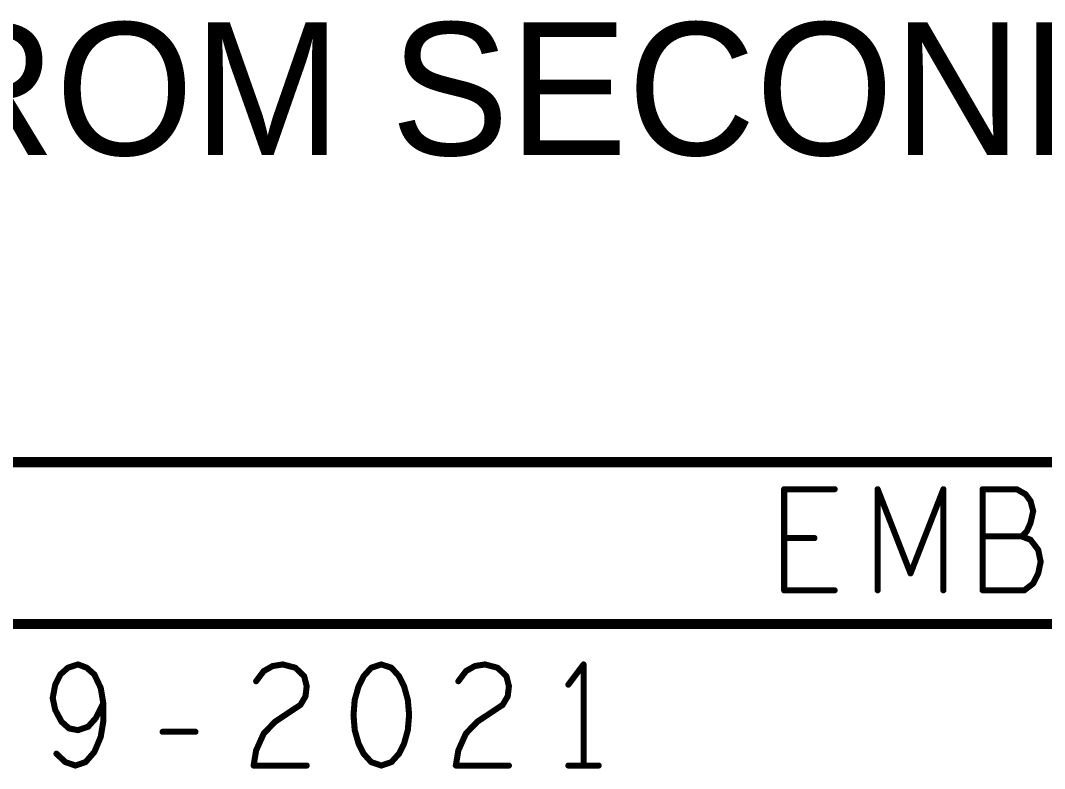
# Model space of a CAD drawing. Extents: x -1.14 to 4.53, y -2.04 to 6.
# Drawn here: x 1.184 to 2.197, y -1.386 to -0.646 of the extents above; entities that cross this region are included whole.
import ezdxf

# ---------------------------------------------------------------- set-up
doc = ezdxf.new("R2010")
doc.units = 0
doc.layers.get('0').update_dxf_attribs({"linetype": 'CONTINUOUS'})
doc.layers.add('ASPR', color=6, linetype='CONTINUOUS')
doc.layers.add('ASSE', color=1, linetype='CONTINUOUS')
doc.styles.add('STYLE_0', font='TXT', dxfattribs={"height": 0.13125})

# ---------------------------------------------------------------- blocks, each defined once
blk = doc.blocks.new('ROUND_1')
at = {"const_width": 0.003}
blk.add_lwpolyline([(-0.0015, 0, 1), (0.0015, 0, 1)], format="xyb", close=True, dxfattribs=at)

msp = doc.modelspace()

# ---------------------------------------------------------------- linework, layer by layer
at = {"layer": 'ASPR'}
for points, const_width in [([(0.2481, -1.0833), (4.4031, -1.0833)], 0.01), ([(1.939, -1.21), (1.939, -1.11)], 0.006), ([(1.939, -1.11), (1.989, -1.11)], 0.006), ([(2.0315, -1.21), (2.0315, -1.11)], 0.006), ([(2.0315, -1.11), (2.064, -1.1933)], 0.006), ([(2.064, -1.1933), (2.0965, -1.11)], 0.006), ([(2.0965, -1.11), (2.0965, -1.21)], 0.006), ([(2.169, -1.11), (2.1353, -1.11)], 0.006), ([(2.1353, -1.11), (2.1353, -1.21)], 0.006), ([(2.1778, -1.115), (2.169, -1.11)], 0.006), ([(2.1827, -1.1217), (2.1778, -1.115)], 0.006), ([(2.1853, -1.1317), (2.1827, -1.1217)], 0.006), ([(2.1827, -1.1433), (2.1853, -1.1317)], 0.006), ([(2.179, -1.1517), (2.1827, -1.1433)], 0.006), ([(2.174, -1.1567), (2.1353, -1.1567)], 0.006), ([(2.174, -1.1567), (2.179, -1.1517)], 0.006), ([(2.1827, -1.16), (2.174, -1.1567)], 0.006), ([(1.969, -1.1583), (1.939, -1.1583)], 0.006), ([(2.1903, -1.17), (2.1827, -1.16)], 0.006), ([(2.1927, -1.1817), (2.1903, -1.17)], 0.006), ([(2.1903, -1.1933), (2.1927, -1.1817)], 0.006), ([(2.1853, -1.2033), (2.1903, -1.1933)], 0.006), ([(2.1765, -1.21), (2.1853, -1.2033)], 0.006), ([(1.989, -1.21), (1.939, -1.21)], 0.006), ([(2.1353, -1.21), (2.1765, -1.21)], 0.006), ([(0.2481, -1.2433), (4.4031, -1.2433)], 0.01), ([(1.2306, -1.2866), (1.2231, -1.2933)], 0.006), ([(1.2406, -1.2833), (1.2306, -1.2866)], 0.006), ([(1.2493, -1.2866), (1.2406, -1.2833)], 0.006), ([(1.2568, -1.2933), (1.2493, -1.2866)], 0.006), ([(1.4243, -1.2899), (1.4331, -1.2849)], 0.006), ([(1.4331, -1.2849), (1.4431, -1.2833)], 0.006), ([(1.4431, -1.2833), (1.4556, -1.2866)], 0.006), ([(1.4556, -1.2866), (1.4643, -1.2949)], 0.006), ([(1.5306, -1.2866), (1.5231, -1.2949)], 0.006), ([(1.5406, -1.2833), (1.5306, -1.2866)], 0.006), ([(1.5506, -1.2866), (1.5406, -1.2833)], 0.006), ([(1.5581, -1.2949), (1.5506, -1.2866)], 0.006), ([(1.6243, -1.2899), (1.6331, -1.2849)], 0.006), ([(1.6331, -1.2849), (1.6431, -1.2833)], 0.006), ([(1.6431, -1.2833), (1.6556, -1.2866)], 0.006), ([(1.6556, -1.2866), (1.6643, -1.2949)], 0.006), ([(1.7406, -1.2833), (1.7256, -1.3033)], 0.006), ([(1.7406, -1.3833), (1.7406, -1.2833)], 0.006), ([(1.2231, -1.2933), (1.2181, -1.3033)], 0.006), ([(1.2631, -1.3066), (1.2568, -1.2933)], 0.006), ([(1.4168, -1.2999), (1.4243, -1.2899)], 0.006), ([(1.4643, -1.2949), (1.4668, -1.3049)], 0.006), ([(1.5231, -1.2949), (1.5181, -1.3049)], 0.006), ([(1.5631, -1.3049), (1.5581, -1.2949)], 0.006), ([(1.6168, -1.2999), (1.6243, -1.2899)], 0.006), ([(1.6643, -1.2949), (1.6668, -1.3049)], 0.006), ([(1.2181, -1.3033), (1.2156, -1.3166)], 0.006), ([(1.2656, -1.3216), (1.2631, -1.3066)], 0.006), ([(1.4668, -1.3049), (1.4656, -1.3149)], 0.006), ([(1.5181, -1.3049), (1.5143, -1.3183)], 0.006), ([(1.5668, -1.3183), (1.5631, -1.3049)], 0.006), ([(1.6668, -1.3049), (1.6656, -1.3149)], 0.006), ([(1.2156, -1.3166), (1.2181, -1.3283)], 0.006), ([(1.4656, -1.3149), (1.4606, -1.3233)], 0.006), ([(1.5143, -1.3183), (1.5131, -1.3333)], 0.006), ([(1.5681, -1.3333), (1.5668, -1.3183)], 0.006), ([(1.6656, -1.3149), (1.6606, -1.3233)], 0.006), ([(1.2181, -1.3283), (1.2243, -1.3399)], 0.006), ([(1.2581, -1.3366), (1.2656, -1.3216)], 0.006), ([(1.2656, -1.3399), (1.2656, -1.3216)], 0.006), ([(1.4606, -1.3233), (1.4356, -1.3399)], 0.006), ([(1.6606, -1.3233), (1.6356, -1.3399)], 0.006), ([(1.2506, -1.3449), (1.2581, -1.3366)], 0.006), ([(1.5131, -1.3333), (1.5143, -1.3483)], 0.006), ([(1.5668, -1.3483), (1.5681, -1.3333)], 0.006), ([(1.2243, -1.3399), (1.2318, -1.3466)], 0.006), ([(1.2318, -1.3466), (1.2406, -1.3483)], 0.006), ([(1.2406, -1.3483), (1.2506, -1.3449)], 0.006), ([(1.2631, -1.3549), (1.2656, -1.3399)], 0.006), ([(1.3243, -1.3499), (1.3568, -1.3499)], 0.006), ([(1.4356, -1.3399), (1.4243, -1.3516)], 0.006), ([(1.5143, -1.3483), (1.5181, -1.3616)], 0.006), ([(1.5631, -1.3616), (1.5668, -1.3483)], 0.006), ([(1.6356, -1.3399), (1.6243, -1.3516)], 0.006), ([(1.2568, -1.3699), (1.2631, -1.3549)], 0.006), ([(1.4243, -1.3516), (1.4168, -1.3683)], 0.006), ([(1.6243, -1.3516), (1.6168, -1.3683)], 0.006), ([(1.2481, -1.3799), (1.2568, -1.3699)], 0.006), ([(1.4168, -1.3683), (1.4143, -1.3833)], 0.006), ([(1.5181, -1.3616), (1.5231, -1.3716)], 0.006), ([(1.5581, -1.3716), (1.5631, -1.3616)], 0.006), ([(1.6168, -1.3683), (1.6143, -1.3833)], 0.006), ([(1.2193, -1.3716), (1.2281, -1.3799)], 0.006), ([(1.2281, -1.3799), (1.2381, -1.3833)], 0.006), ([(1.2381, -1.3833), (1.2481, -1.3799)], 0.006), ([(1.5231, -1.3716), (1.5306, -1.3799)], 0.006), ([(1.5306, -1.3799), (1.5406, -1.3833)], 0.006), ([(1.5406, -1.3833), (1.5506, -1.3799)], 0.006), ([(1.5506, -1.3799), (1.5581, -1.3716)], 0.006), ([(1.4143, -1.3833), (1.4668, -1.3833)], 0.006), ([(1.6143, -1.3833), (1.6668, -1.3833)], 0.006), ([(1.7256, -1.3833), (1.7556, -1.3833)], 0.006)]:
    msp.add_lwpolyline(points, dxfattribs=dict(at, const_width=const_width))
at = {"layer": 'ASSE'}
for points, const_width in [([(0.2481, -1.0833), (4.4031, -1.0833)], 0.01), ([(1.939, -1.21), (1.939, -1.11)], 0.006), ([(1.939, -1.11), (1.989, -1.11)], 0.006), ([(2.0315, -1.21), (2.0315, -1.11)], 0.006), ([(2.0315, -1.11), (2.064, -1.1933)], 0.006), ([(2.064, -1.1933), (2.0965, -1.11)], 0.006), ([(2.0965, -1.11), (2.0965, -1.21)], 0.006), ([(2.169, -1.11), (2.1353, -1.11)], 0.006), ([(2.1353, -1.11), (2.1353, -1.21)], 0.006), ([(2.1778, -1.115), (2.169, -1.11)], 0.006), ([(2.1827, -1.1217), (2.1778, -1.115)], 0.006), ([(2.1853, -1.1317), (2.1827, -1.1217)], 0.006), ([(2.1827, -1.1433), (2.1853, -1.1317)], 0.006), ([(2.179, -1.1517), (2.1827, -1.1433)], 0.006), ([(2.174, -1.1567), (2.1353, -1.1567)], 0.006), ([(2.174, -1.1567), (2.179, -1.1517)], 0.006), ([(2.1827, -1.16), (2.174, -1.1567)], 0.006), ([(1.969, -1.1583), (1.939, -1.1583)], 0.006), ([(2.1903, -1.17), (2.1827, -1.16)], 0.006), ([(2.1927, -1.1817), (2.1903, -1.17)], 0.006), ([(2.1903, -1.1933), (2.1927, -1.1817)], 0.006), ([(2.1853, -1.2033), (2.1903, -1.1933)], 0.006), ([(2.1765, -1.21), (2.1853, -1.2033)], 0.006), ([(1.989, -1.21), (1.939, -1.21)], 0.006), ([(2.1353, -1.21), (2.1765, -1.21)], 0.006), ([(0.2481, -1.2433), (4.4031, -1.2433)], 0.01), ([(1.2306, -1.2866), (1.2231, -1.2933)], 0.006), ([(1.2406, -1.2833), (1.2306, -1.2866)], 0.006), ([(1.2493, -1.2866), (1.2406, -1.2833)], 0.006), ([(1.2568, -1.2933), (1.2493, -1.2866)], 0.006), ([(1.4243, -1.2899), (1.4331, -1.2849)], 0.006), ([(1.4331, -1.2849), (1.4431, -1.2833)], 0.006), ([(1.4431, -1.2833), (1.4556, -1.2866)], 0.006), ([(1.4556, -1.2866), (1.4643, -1.2949)], 0.006), ([(1.5306, -1.2866), (1.5231, -1.2949)], 0.006), ([(1.5406, -1.2833), (1.5306, -1.2866)], 0.006), ([(1.5506, -1.2866), (1.5406, -1.2833)], 0.006), ([(1.5581, -1.2949), (1.5506, -1.2866)], 0.006), ([(1.6243, -1.2899), (1.6331, -1.2849)], 0.006), ([(1.6331, -1.2849), (1.6431, -1.2833)], 0.006), ([(1.6431, -1.2833), (1.6556, -1.2866)], 0.006), ([(1.6556, -1.2866), (1.6643, -1.2949)], 0.006), ([(1.7406, -1.2833), (1.7256, -1.3033)], 0.006), ([(1.7406, -1.3833), (1.7406, -1.2833)], 0.006), ([(1.2231, -1.2933), (1.2181, -1.3033)], 0.006), ([(1.2631, -1.3066), (1.2568, -1.2933)], 0.006), ([(1.4168, -1.2999), (1.4243, -1.2899)], 0.006), ([(1.4643, -1.2949), (1.4668, -1.3049)], 0.006), ([(1.5231, -1.2949), (1.5181, -1.3049)], 0.006), ([(1.5631, -1.3049), (1.5581, -1.2949)], 0.006), ([(1.6168, -1.2999), (1.6243, -1.2899)], 0.006), ([(1.6643, -1.2949), (1.6668, -1.3049)], 0.006), ([(1.2181, -1.3033), (1.2156, -1.3166)], 0.006), ([(1.2656, -1.3216), (1.2631, -1.3066)], 0.006), ([(1.4668, -1.3049), (1.4656, -1.3149)], 0.006), ([(1.5181, -1.3049), (1.5143, -1.3183)], 0.006), ([(1.5668, -1.3183), (1.5631, -1.3049)], 0.006), ([(1.6668, -1.3049), (1.6656, -1.3149)], 0.006), ([(1.2156, -1.3166), (1.2181, -1.3283)], 0.006), ([(1.4656, -1.3149), (1.4606, -1.3233)], 0.006), ([(1.5143, -1.3183), (1.5131, -1.3333)], 0.006), ([(1.5681, -1.3333), (1.5668, -1.3183)], 0.006), ([(1.6656, -1.3149), (1.6606, -1.3233)], 0.006), ([(1.2181, -1.3283), (1.2243, -1.3399)], 0.006), ([(1.2581, -1.3366), (1.2656, -1.3216)], 0.006), ([(1.2656, -1.3399), (1.2656, -1.3216)], 0.006), ([(1.4606, -1.3233), (1.4356, -1.3399)], 0.006), ([(1.6606, -1.3233), (1.6356, -1.3399)], 0.006), ([(1.2506, -1.3449), (1.2581, -1.3366)], 0.006), ([(1.5131, -1.3333), (1.5143, -1.3483)], 0.006), ([(1.5668, -1.3483), (1.5681, -1.3333)], 0.006), ([(1.2243, -1.3399), (1.2318, -1.3466)], 0.006), ([(1.2318, -1.3466), (1.2406, -1.3483)], 0.006), ([(1.2406, -1.3483), (1.2506, -1.3449)], 0.006), ([(1.2631, -1.3549), (1.2656, -1.3399)], 0.006), ([(1.3243, -1.3499), (1.3568, -1.3499)], 0.006), ([(1.4356, -1.3399), (1.4243, -1.3516)], 0.006), ([(1.5143, -1.3483), (1.5181, -1.3616)], 0.006), ([(1.5631, -1.3616), (1.5668, -1.3483)], 0.006), ([(1.6356, -1.3399), (1.6243, -1.3516)], 0.006), ([(1.2568, -1.3699), (1.2631, -1.3549)], 0.006), ([(1.4243, -1.3516), (1.4168, -1.3683)], 0.006), ([(1.6243, -1.3516), (1.6168, -1.3683)], 0.006), ([(1.2481, -1.3799), (1.2568, -1.3699)], 0.006), ([(1.4168, -1.3683), (1.4143, -1.3833)], 0.006), ([(1.5181, -1.3616), (1.5231, -1.3716)], 0.006), ([(1.5581, -1.3716), (1.5631, -1.3616)], 0.006), ([(1.6168, -1.3683), (1.6143, -1.3833)], 0.006), ([(1.2193, -1.3716), (1.2281, -1.3799)], 0.006), ([(1.2281, -1.3799), (1.2381, -1.3833)], 0.006), ([(1.2381, -1.3833), (1.2481, -1.3799)], 0.006), ([(1.5231, -1.3716), (1.5306, -1.3799)], 0.006), ([(1.5306, -1.3799), (1.5406, -1.3833)], 0.006), ([(1.5406, -1.3833), (1.5506, -1.3799)], 0.006), ([(1.5506, -1.3799), (1.5581, -1.3716)], 0.006), ([(1.4143, -1.3833), (1.4668, -1.3833)], 0.006), ([(1.6143, -1.3833), (1.6668, -1.3833)], 0.006), ([(1.7256, -1.3833), (1.7556, -1.3833)], 0.006)]:
    msp.add_lwpolyline(points, dxfattribs=dict(at, const_width=const_width))

# ---------------------------------------------------------------- block references
at = {"layer": 'ASPR'}
for p in [(1.939, -1.11), (1.939, -1.11), (1.989, -1.11), (2.0315, -1.11), (2.0315, -1.11), (2.0965, -1.11), (2.0965, -1.11), (2.1353, -1.11), (2.1353, -1.11), (2.169, -1.11), (2.169, -1.11), (2.1778, -1.115), (2.1778, -1.115), (2.1827, -1.1217), (2.1827, -1.1217), (2.1853, -1.1317), (2.1853, -1.1317), (2.1827, -1.1433), (2.1827, -1.1433), (2.1353, -1.1567), (2.174, -1.1567), (2.174, -1.1567), (2.174, -1.1567), (2.179, -1.1517), (2.179, -1.1517), (1.939, -1.1583), (1.969, -1.1583), (2.1827, -1.16), (2.1827, -1.16), (2.1903, -1.17), (2.1903, -1.17), (2.1927, -1.1817), (2.1927, -1.1817), (2.064, -1.1933), (2.064, -1.1933), (2.1903, -1.1933), (2.1903, -1.1933), (2.1853, -1.2033), (2.1853, -1.2033), (1.939, -1.21), (1.939, -1.21), (1.989, -1.21), (2.0315, -1.21), (2.0965, -1.21), (2.1353, -1.21), (2.1353, -1.21), (2.1765, -1.21), (2.1765, -1.21), (1.2306, -1.2866), (1.2306, -1.2866), (1.2406, -1.2833), (1.2406, -1.2833), (1.2493, -1.2866), (1.2493, -1.2866), (1.4331, -1.2849), (1.4331, -1.2849), (1.4431, -1.2833), (1.4431, -1.2833), (1.4556, -1.2866), (1.4556, -1.2866), (1.5306, -1.2866), (1.5306, -1.2866), (1.5406, -1.2833), (1.5406, -1.2833), (1.5506, -1.2866), (1.5506, -1.2866), (1.6331, -1.2849), (1.6331, -1.2849), (1.6431, -1.2833), (1.6431, -1.2833), (1.6556, -1.2866), (1.6556, -1.2866), (1.7406, -1.2833), (1.7406, -1.2833), (1.2231, -1.2933), (1.2231, -1.2933), (1.2568, -1.2933), (1.2568, -1.2933), (1.4243, -1.2899), (1.4243, -1.2899), (1.4643, -1.2949), (1.4643, -1.2949), (1.5231, -1.2949), (1.5231, -1.2949), (1.5581, -1.2949), (1.5581, -1.2949), (1.6243, -1.2899), (1.6243, -1.2899), (1.6643, -1.2949), (1.6643, -1.2949), (1.2181, -1.3033), (1.2181, -1.3033), (1.2631, -1.3066), (1.2631, -1.3066), (1.4168, -1.2999), (1.4668, -1.3049), (1.4668, -1.3049), (1.5181, -1.3049), (1.5181, -1.3049), (1.5631, -1.3049), (1.5631, -1.3049), (1.6168, -1.2999), (1.6668, -1.3049), (1.6668, -1.3049), (1.7256, -1.3033), (1.2156, -1.3166), (1.2156, -1.3166), (1.4656, -1.3149), (1.4656, -1.3149), (1.5143, -1.3183), (1.5143, -1.3183), (1.5668, -1.3183), (1.5668, -1.3183), (1.6656, -1.3149), (1.6656, -1.3149), (1.2181, -1.3283), (1.2181, -1.3283), (1.2656, -1.3216), (1.2656, -1.3216), (1.2656, -1.3216), (1.4606, -1.3233), (1.4606, -1.3233), (1.6606, -1.3233), (1.6606, -1.3233), (1.2581, -1.3366), (1.2581, -1.3366), (1.5131, -1.3333), (1.5131, -1.3333), (1.5681, -1.3333), (1.5681, -1.3333), (1.2243, -1.3399), (1.2243, -1.3399), (1.2318, -1.3466), (1.2318, -1.3466), (1.2406, -1.3483), (1.2406, -1.3483), (1.2506, -1.3449), (1.2506, -1.3449), (1.2656, -1.3399), (1.2656, -1.3399), (1.3243, -1.3499), (1.3568, -1.3499), (1.4356, -1.3399), (1.4356, -1.3399), (1.5143, -1.3483), (1.5143, -1.3483), (1.5668, -1.3483), (1.5668, -1.3483), (1.6356, -1.3399), (1.6356, -1.3399), (1.2631, -1.3549), (1.2631, -1.3549), (1.4243, -1.3516), (1.4243, -1.3516), (1.6243, -1.3516), (1.6243, -1.3516), (1.2568, -1.3699), (1.2568, -1.3699), (1.4168, -1.3683), (1.4168, -1.3683), (1.5181, -1.3616), (1.5181, -1.3616), (1.5631, -1.3616), (1.5631, -1.3616), (1.6168, -1.3683), (1.6168, -1.3683), (1.2193, -1.3716), (1.2281, -1.3799), (1.2281, -1.3799), (1.2481, -1.3799), (1.2481, -1.3799), (1.5231, -1.3716), (1.5231, -1.3716), (1.5306, -1.3799), (1.5306, -1.3799), (1.5506, -1.3799), (1.5506, -1.3799), (1.5581, -1.3716), (1.5581, -1.3716), (1.2381, -1.3833), (1.2381, -1.3833), (1.4143, -1.3833), (1.4143, -1.3833), (1.4668, -1.3833), (1.5406, -1.3833), (1.5406, -1.3833), (1.6143, -1.3833), (1.6143, -1.3833), (1.6668, -1.3833), (1.7256, -1.3833), (1.7406, -1.3833), (1.7556, -1.3833)]:
    msp.add_blockref('ROUND_1', p, dxfattribs=at)
at = {"layer": 'ASSE'}
for p in [(1.939, -1.11), (1.939, -1.11), (1.989, -1.11), (2.0315, -1.11), (2.0315, -1.11), (2.0965, -1.11), (2.0965, -1.11), (2.1353, -1.11), (2.1353, -1.11), (2.169, -1.11), (2.169, -1.11), (2.1778, -1.115), (2.1778, -1.115), (2.1827, -1.1217), (2.1827, -1.1217), (2.1853, -1.1317), (2.1853, -1.1317), (2.1827, -1.1433), (2.1827, -1.1433), (2.1353, -1.1567), (2.174, -1.1567), (2.174, -1.1567), (2.174, -1.1567), (2.179, -1.1517), (2.179, -1.1517), (1.939, -1.1583), (1.969, -1.1583), (2.1827, -1.16), (2.1827, -1.16), (2.1903, -1.17), (2.1903, -1.17), (2.1927, -1.1817), (2.1927, -1.1817), (2.064, -1.1933), (2.064, -1.1933), (2.1903, -1.1933), (2.1903, -1.1933), (2.1853, -1.2033), (2.1853, -1.2033), (1.939, -1.21), (1.939, -1.21), (1.989, -1.21), (2.0315, -1.21), (2.0965, -1.21), (2.1353, -1.21), (2.1353, -1.21), (2.1765, -1.21), (2.1765, -1.21), (1.2306, -1.2866), (1.2306, -1.2866), (1.2406, -1.2833), (1.2406, -1.2833), (1.2493, -1.2866), (1.2493, -1.2866), (1.4331, -1.2849), (1.4331, -1.2849), (1.4431, -1.2833), (1.4431, -1.2833), (1.4556, -1.2866), (1.4556, -1.2866), (1.5306, -1.2866), (1.5306, -1.2866), (1.5406, -1.2833), (1.5406, -1.2833), (1.5506, -1.2866), (1.5506, -1.2866), (1.6331, -1.2849), (1.6331, -1.2849), (1.6431, -1.2833), (1.6431, -1.2833), (1.6556, -1.2866), (1.6556, -1.2866), (1.7406, -1.2833), (1.7406, -1.2833), (1.2231, -1.2933), (1.2231, -1.2933), (1.2568, -1.2933), (1.2568, -1.2933), (1.4243, -1.2899), (1.4243, -1.2899), (1.4643, -1.2949), (1.4643, -1.2949), (1.5231, -1.2949), (1.5231, -1.2949), (1.5581, -1.2949), (1.5581, -1.2949), (1.6243, -1.2899), (1.6243, -1.2899), (1.6643, -1.2949), (1.6643, -1.2949), (1.2181, -1.3033), (1.2181, -1.3033), (1.2631, -1.3066), (1.2631, -1.3066), (1.4168, -1.2999), (1.4668, -1.3049), (1.4668, -1.3049), (1.5181, -1.3049), (1.5181, -1.3049), (1.5631, -1.3049), (1.5631, -1.3049), (1.6168, -1.2999), (1.6668, -1.3049), (1.6668, -1.3049), (1.7256, -1.3033), (1.2156, -1.3166), (1.2156, -1.3166), (1.4656, -1.3149), (1.4656, -1.3149), (1.5143, -1.3183), (1.5143, -1.3183), (1.5668, -1.3183), (1.5668, -1.3183), (1.6656, -1.3149), (1.6656, -1.3149), (1.2181, -1.3283), (1.2181, -1.3283), (1.2656, -1.3216), (1.2656, -1.3216), (1.2656, -1.3216), (1.4606, -1.3233), (1.4606, -1.3233), (1.6606, -1.3233), (1.6606, -1.3233), (1.2581, -1.3366), (1.2581, -1.3366), (1.5131, -1.3333), (1.5131, -1.3333), (1.5681, -1.3333), (1.5681, -1.3333), (1.2243, -1.3399), (1.2243, -1.3399), (1.2318, -1.3466), (1.2318, -1.3466), (1.2406, -1.3483), (1.2406, -1.3483), (1.2506, -1.3449), (1.2506, -1.3449), (1.2656, -1.3399), (1.2656, -1.3399), (1.3243, -1.3499), (1.3568, -1.3499), (1.4356, -1.3399), (1.4356, -1.3399), (1.5143, -1.3483), (1.5143, -1.3483), (1.5668, -1.3483), (1.5668, -1.3483), (1.6356, -1.3399), (1.6356, -1.3399), (1.2631, -1.3549), (1.2631, -1.3549), (1.4243, -1.3516), (1.4243, -1.3516), (1.6243, -1.3516), (1.6243, -1.3516), (1.2568, -1.3699), (1.2568, -1.3699), (1.4168, -1.3683), (1.4168, -1.3683), (1.5181, -1.3616), (1.5181, -1.3616), (1.5631, -1.3616), (1.5631, -1.3616), (1.6168, -1.3683), (1.6168, -1.3683), (1.2193, -1.3716), (1.2281, -1.3799), (1.2281, -1.3799), (1.2481, -1.3799), (1.2481, -1.3799), (1.5231, -1.3716), (1.5231, -1.3716), (1.5306, -1.3799), (1.5306, -1.3799), (1.5506, -1.3799), (1.5506, -1.3799), (1.5581, -1.3716), (1.5581, -1.3716), (1.2381, -1.3833), (1.2381, -1.3833), (1.4143, -1.3833), (1.4143, -1.3833), (1.4668, -1.3833), (1.5406, -1.3833), (1.5406, -1.3833), (1.6143, -1.3833), (1.6143, -1.3833), (1.6668, -1.3833), (1.7256, -1.3833), (1.7406, -1.3833), (1.7556, -1.3833)]:
    msp.add_blockref('ROUND_1', p, dxfattribs=at)

# ---------------------------------------------------------------- texts
at = {"layer": 'ASSE', "style": 'STYLE_0'}
msp.add_text('VIEW FROM SECONDARY SIDE', height=0.13125, dxfattribs=at).set_placement((0.4871, -0.7796))

doc.saveas('drawing.dxf')
